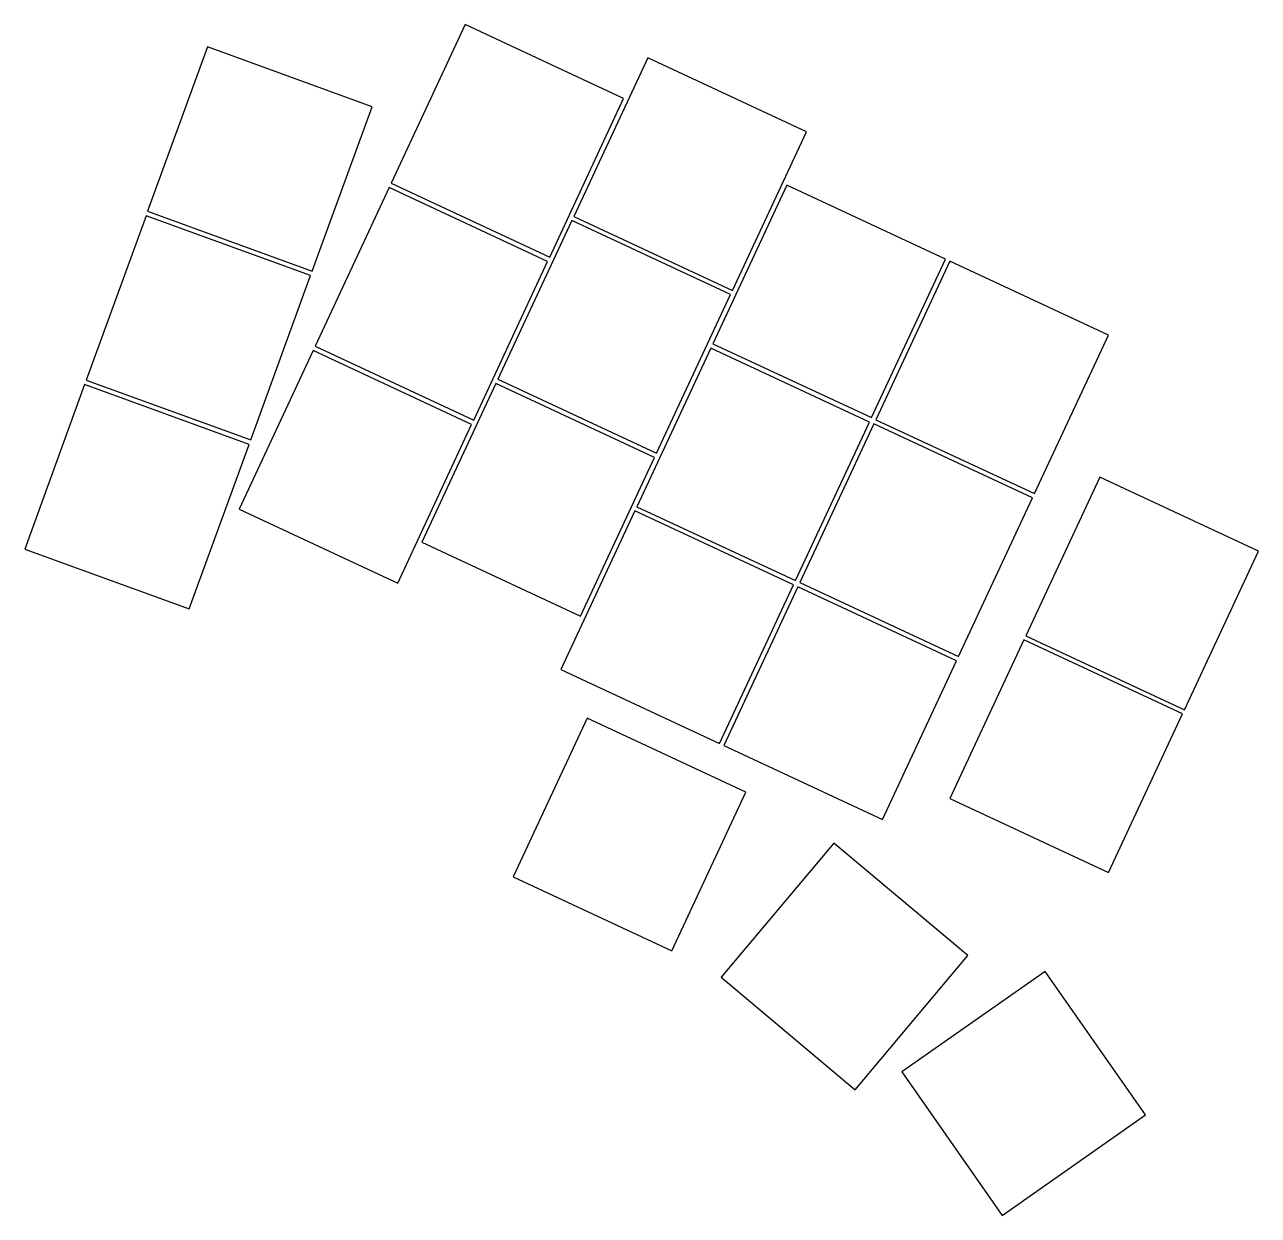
# Model space of a CAD drawing. Header units: millimetres. Extents: x 133 to 264, y -203 to -77.
import ezdxf

# ---------------------------------------------------------------- set-up
doc = ezdxf.new("R2010")
doc.units = ezdxf.units.MM

msp = doc.modelspace()

# ---------------------------------------------------------------- linework, layer by layer
for p, q in [((179.88, -77.43), (172.06, -94.2)), ((196.64, -85.25), (179.88, -77.43)), ((152.67, -79.78), (146.34, -97.16)), ((170.06, -86.11), (152.67, -79.78)), ((199.21, -80.93), (191.39, -97.7)), ((215.98, -88.75), (199.21, -80.93)), ((188.83, -102.02), (196.64, -85.25)), ((163.73, -103.49), (170.06, -86.11)), ((208.16, -105.52), (215.98, -88.75)), ((171.85, -94.65), (164.03, -111.42)), ((188.61, -102.47), (171.85, -94.65)), ((172.06, -94.2), (188.83, -102.02)), ((213.89, -94.4), (206.08, -111.17)), ((230.66, -102.22), (213.89, -94.4)), ((146.17, -97.63), (139.85, -115.02)), ((163.56, -103.96), (146.17, -97.63)), ((146.34, -97.16), (163.73, -103.49)), ((191.39, -97.7), (208.16, -105.52)), ((191.18, -98.15), (183.36, -114.92)), ((207.95, -105.97), (191.18, -98.15)), ((180.8, -119.24), (188.61, -102.47)), ((222.84, -118.98), (230.66, -102.22)), ((231.11, -102.43), (223.3, -119.2)), ((247.88, -110.25), (231.11, -102.43)), ((157.23, -121.34), (163.56, -103.96)), ((200.13, -122.74), (207.95, -105.97)), ((240.06, -127.01), (247.88, -110.25)), ((163.82, -111.87), (156, -128.64)), ((180.58, -119.69), (163.82, -111.87)), ((164.03, -111.42), (180.8, -119.24)), ((205.87, -111.62), (198.05, -128.39)), ((222.63, -119.44), (205.87, -111.62)), ((206.08, -111.17), (222.84, -118.98)), ((139.67, -115.49), (133.35, -132.87)), ((157.06, -121.81), (139.67, -115.49)), ((139.85, -115.02), (157.23, -121.34)), ((183.15, -115.37), (175.33, -132.14)), ((199.92, -123.19), (183.15, -115.37)), ((183.36, -114.92), (200.13, -122.74)), ((172.77, -136.46), (180.58, -119.69)), ((214.81, -136.2), (222.63, -119.44)), ((223.08, -119.65), (215.27, -136.42)), ((239.85, -127.47), (223.08, -119.65)), ((223.3, -119.2), (240.06, -127.01)), ((150.73, -139.2), (157.06, -121.81)), ((192.1, -139.96), (199.92, -123.19)), ((246.95, -125.26), (239.13, -142.03)), ((263.72, -133.08), (246.95, -125.26)), ((232.03, -144.23), (239.85, -127.47)), ((156, -128.64), (172.77, -136.46)), ((197.84, -128.84), (190.02, -145.61)), ((214.6, -136.66), (197.84, -128.84)), ((198.05, -128.39), (214.81, -136.2)), ((133.35, -132.87), (150.73, -139.2)), ((175.33, -132.14), (192.1, -139.96)), ((255.9, -149.85), (263.72, -133.08)), ((206.78, -153.42), (214.6, -136.66)), ((215.06, -136.87), (207.24, -153.64)), ((231.82, -144.69), (215.06, -136.87)), ((215.27, -136.42), (232.03, -144.23)), ((239.13, -142.03), (255.9, -149.85)), ((238.92, -142.48), (231.1, -159.25)), ((255.69, -150.3), (238.92, -142.48)), ((224, -161.45), (231.82, -144.69)), ((190.02, -145.61), (206.78, -153.42)), ((192.8, -150.76), (184.98, -167.53)), ((209.56, -158.58), (192.8, -150.76)), ((247.87, -167.07), (255.69, -150.3)), ((207.24, -153.64), (224, -161.45)), ((201.75, -175.35), (209.56, -158.58)), ((231.1, -159.25), (247.87, -167.07)), ((218.84, -163.96), (206.95, -178.13)), ((233.01, -175.85), (218.84, -163.96)), ((184.98, -167.53), (201.75, -175.35)), ((221.12, -190.03), (233.01, -175.85)), ((206.95, -178.13), (221.12, -190.03)), ((241.19, -177.54), (226.04, -188.15)), ((251.8, -192.7), (241.19, -177.54)), ((226.04, -188.15), (236.65, -203.31)), ((236.65, -203.31), (251.8, -192.7))]:
    msp.add_line(p, q)

doc.saveas('drawing.dxf')
